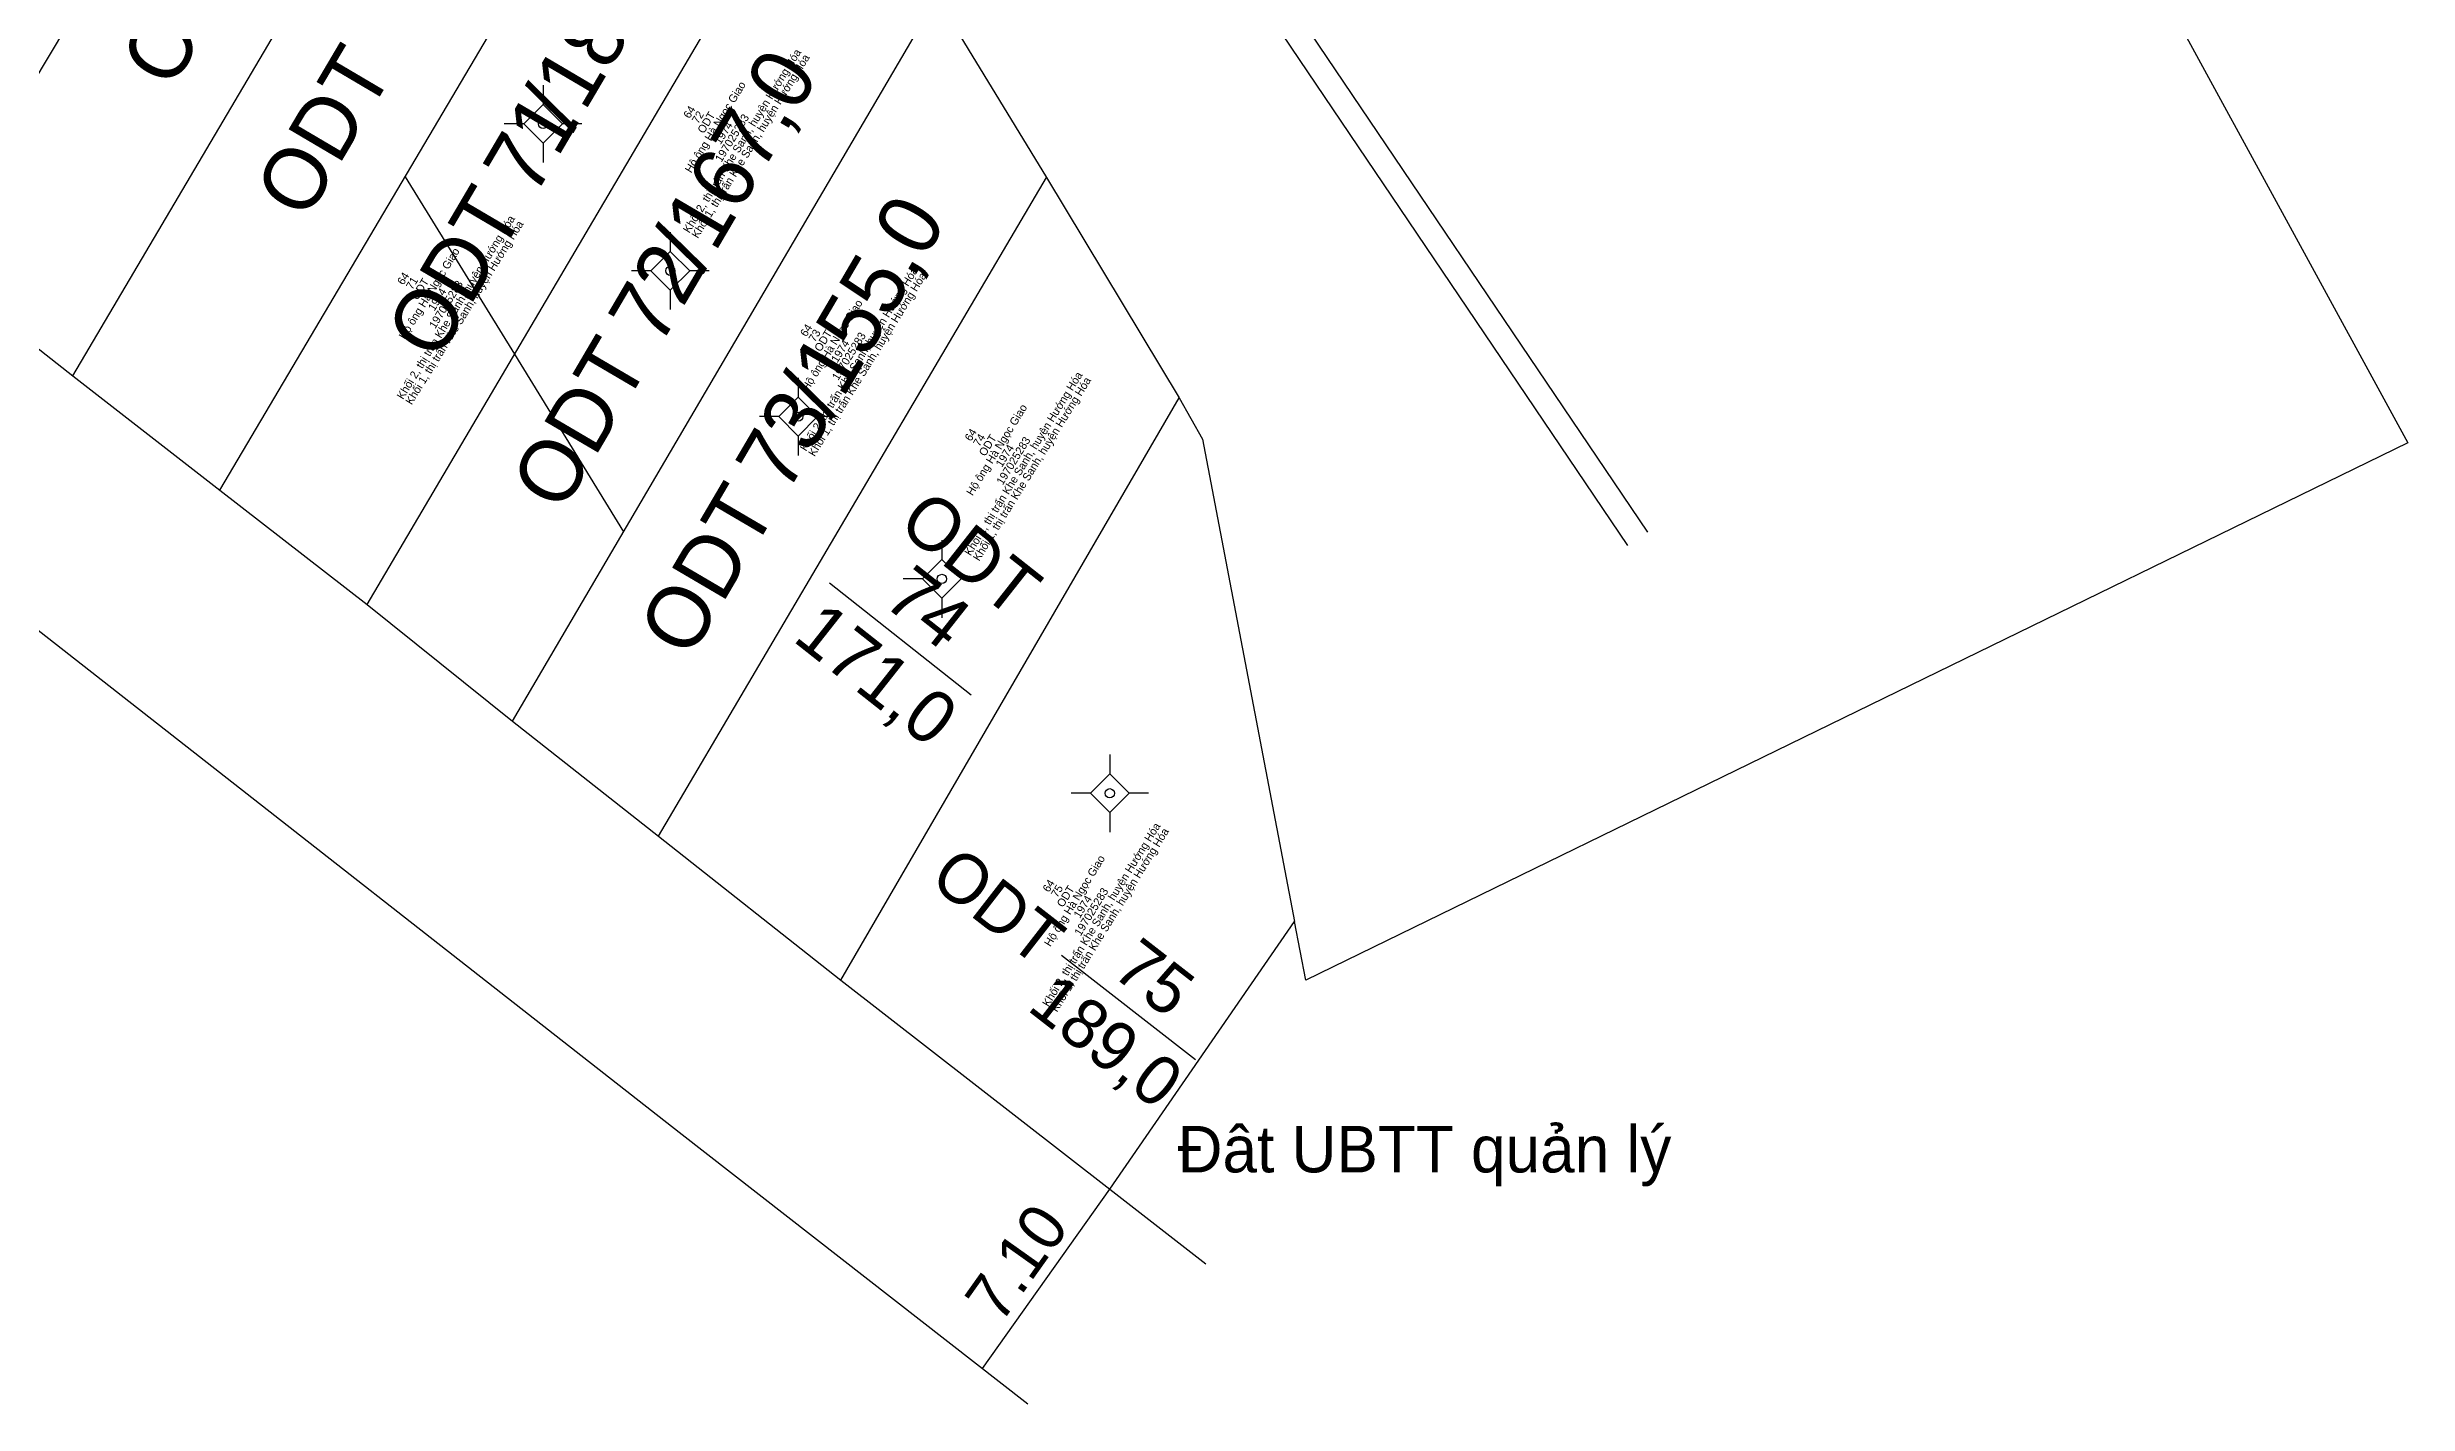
# Model space of a CAD drawing. Extents: x 551290 to 551448, y 1840086 to 1840240.
# Drawn here: x 551371.5 to 551447.7, y 1840085.5 to 1840129.3 of the extents above; entities that cross this region are included whole.
import ezdxf

# ---------------------------------------------------------------- set-up
doc = ezdxf.new("R2010")
doc.units = 0
for name, color, linetype in [('Level 1', 7, 'Continuous'), ('Level 10', 7, 'Continuous'), ('Level 11', 7, 'Continuous'), ('Level 13', 7, 'Continuous'), ('Level 15', 7, 'Continuous'), ('Level 2', 7, 'Continuous'), ('Level 22', 7, 'Continuous'), ('Level 23', 7, 'Continuous'), ('Level 4', 7, 'Continuous')]:
    doc.layers.add(name, color=color, linetype=linetype)

msp = doc.modelspace()

# ---------------------------------------------------------------- linework, layer by layer
at = {"layer": 'Level 1'}
msp.add_lwpolyline([(551383.056, 1840125.147), (551386.592, 1840119.416), (551390.107, 1840113.681)], dxfattribs=at)
at = {"layer": 'Level 10'}
for p, q in [((551367.6, 1840122.42), (551385.57, 1840152.44)), ((551372.33, 1840118.72), (551389.58, 1840147.97)), ((551377.07, 1840115.03), (551393.24, 1840142.36)), ((551381.83, 1840111.33), (551396.74, 1840136.65)), ((551386.52, 1840107.57), (551400.23, 1840130.93)), ((551391.24, 1840103.86), (551403.77, 1840125.12)), ((551397.13, 1840099.21), (551408.05, 1840118.01)), ((551405.81, 1840092.46), (551411.777, 1840101.106))]:
    msp.add_line(p, q, dxfattribs=at)
msp.add_lwpolyline([(551401.7, 1840086.67), (551405.81, 1840092.46), (551405.81, 1840092.46)], dxfattribs=at)
at = {"layer": 'Level 11'}
for p, q in [((551387.51, 1840127.475), (551386.885, 1840126.85)), ((551387.51, 1840128.1), (551387.51, 1840127.475)), ((551388.135, 1840126.85), (551387.51, 1840127.475)), ((551386.885, 1840126.85), (551386.26, 1840126.85)), ((551386.885, 1840126.85), (551387.51, 1840126.225)), ((551387.51, 1840126.225), (551388.135, 1840126.85)), ((551388.76, 1840126.85), (551388.135, 1840126.85)), ((551387.51, 1840126.225), (551387.51, 1840125.6)), ((551391.62, 1840123.36), (551391.62, 1840122.735)), ((551390.995, 1840122.11), (551390.37, 1840122.11)), ((551391.62, 1840122.735), (551390.995, 1840122.11)), ((551390.995, 1840122.11), (551391.62, 1840121.485)), ((551392.245, 1840122.11), (551391.62, 1840122.735)), ((551391.62, 1840121.485), (551392.245, 1840122.11)), ((551392.87, 1840122.11), (551392.245, 1840122.11)), ((551391.62, 1840121.485), (551391.62, 1840120.86)), ((551395.75, 1840118.65), (551395.75, 1840118.025)), ((551395.75, 1840118.025), (551395.125, 1840117.4)), ((551396.375, 1840117.4), (551395.75, 1840118.025)), ((551395.125, 1840117.4), (551394.5, 1840117.4)), ((551395.125, 1840117.4), (551395.75, 1840116.775)), ((551395.75, 1840116.775), (551396.375, 1840117.4)), ((551395.75, 1840116.775), (551395.75, 1840116.15)), ((551397, 1840117.4), (551396.375, 1840117.4)), ((551400.39, 1840113.41), (551400.39, 1840112.785)), ((551400.39, 1840112.785), (551399.765, 1840112.16)), ((551401.015, 1840112.16), (551400.39, 1840112.785)), ((551399.765, 1840112.16), (551399.14, 1840112.16)), ((551399.765, 1840112.16), (551400.39, 1840111.535)), ((551400.39, 1840111.535), (551401.015, 1840112.16)), ((551400.39, 1840111.535), (551400.39, 1840110.91)), ((551401.64, 1840112.16), (551401.015, 1840112.16)), ((551405.81, 1840106.49), (551405.81, 1840105.865)), ((551405.81, 1840105.865), (551405.185, 1840105.24)), ((551406.435, 1840105.24), (551405.81, 1840105.865)), ((551405.185, 1840105.24), (551404.56, 1840105.24)), ((551405.185, 1840105.24), (551405.81, 1840104.615)), ((551405.81, 1840104.615), (551406.435, 1840105.24)), ((551405.81, 1840104.615), (551405.81, 1840103.99)), ((551407.06, 1840105.24), (551406.435, 1840105.24))]:
    msp.add_line(p, q, dxfattribs=at)
for centre in [(551387.51, 1840126.85), (551391.62, 1840122.11), (551395.75, 1840117.4), (551400.39, 1840112.16), (551405.81, 1840105.24)]:
    msp.add_circle(centre, 0.15, dxfattribs=at)
at = {"layer": 'Level 13'}
for p, q in [((551396.76, 1840112.032), (551401.334, 1840108.421)), ((551404.246, 1840100.01), (551408.576, 1840096.643))]:
    msp.add_line(p, q, dxfattribs=at)
at = {"layer": 'Level 22'}
for points in [[(551423.184, 1840113.671), (551407.379, 1840137.068), (551397.22, 1840149.211), (551391.792, 1840156.307), (551381.571, 1840166.979), (551373.092, 1840175.237), (551365.532, 1840181.31), (551355.75, 1840189.167), (551342.93, 1840197.589), (551327.363, 1840206.959), (551314.56, 1840213.103)], [(551422.54, 1840113.236), (551406.757, 1840136.6), (551396.613, 1840148.725), (551391.201, 1840155.801), (551381.019, 1840166.432), (551372.576, 1840174.655), (551355.292, 1840188.538), (551342.516, 1840196.931), (551326.993, 1840206.274), (551314.224, 1840212.402)]]:
    msp.add_lwpolyline(points, dxfattribs=at)
at = {"layer": 'Level 23'}
for p, q in [((551400.23, 1840130.93), (551403.77, 1840125.12)), ((551403.77, 1840125.12), (551408.05, 1840118.01)), ((551367.6, 1840122.42), (551372.33, 1840118.72)), ((551372.33, 1840118.72), (551377.07, 1840115.03)), ((551377.07, 1840115.03), (551381.83, 1840111.33)), ((551381.83, 1840111.33), (551386.52, 1840107.57)), ((551386.52, 1840107.57), (551391.24, 1840103.86)), ((551391.24, 1840103.86), (551397.13, 1840099.21)), ((551397.13, 1840099.21), (551405.81, 1840092.46)), ((551405.81, 1840092.46), (551408.91, 1840090.05))]:
    msp.add_line(p, q, dxfattribs=at)
for points in [[(551292.401, 1840170.721), (551352.48, 1840125.16), (551391.91, 1840094.3), (551403.16, 1840085.53)], [(551430.45, 1840147.62), (551432.59, 1840144.3), (551447.72, 1840116.55), (551412.14, 1840099.21), (551411.777, 1840101.106)], [(551408.05, 1840118.01), (551408.8, 1840116.67), (551411.777, 1840101.106)]]:
    msp.add_lwpolyline(points, dxfattribs=at)

# ---------------------------------------------------------------- texts
at = {"layer": 'Level 1'}
msp.add_text('Đât UBTT quản lý', height=1.5, dxfattribs=at).set_placement((551408, 1840093))
msp.add_text('7.10', height=1.5, rotation=54.63117, dxfattribs=at).set_placement((551402.28, 1840088.07))
at = {"layer": 'Level 13'}
for s, height, rotation, p in [('/', 2, 59.50776, (551388.468, 1840126.567)), ('71', 2, 59.50776, (551387.219, 1840124.446)), ('/', 2, 59.5913, (551392.675, 1840122.015)), ('72', 2, 59.5913, (551391.263, 1840119.61)), ('/', 2, 59.5913, (551396.803, 1840117.307)), ('73', 2, 59.5913, (551395.373, 1840114.871)), ('74', 1.7, 321.70984, (551398.433, 1840111.361)), ('75', 1.6, 322.13146, (551405.821, 1840099.394))]:
    msp.add_text(s, height=height, rotation=rotation, dxfattribs=at).set_placement(p)
at = {"layer": 'Level 15'}
for s, p in [('Khối 2, thị trấn Khe Sanh, huyện Hướng Hóa', (551392.233, 1840123.306)), ('Khối 1, thị trấn Khe Sanh, huyện Hướng Hóa', (551392.507, 1840123.136)), ('Hộ ông Hà Ngọc Giao', (551392.293, 1840125.246)), ('64', (551392.241, 1840127.004)), ('72', (551392.517, 1840126.835)), ('ODT', (551392.7, 1840126.518)), ('1974', (551393.241, 1840126.164)), ('197025283', (551393.268, 1840125.594)), ('Khối 2, thị trấn Khe Sanh, huyện Hướng Hóa', (551382.993, 1840117.932)), ('Khối 1, thị trấn Khe Sanh, huyện Hướng Hóa', (551383.268, 1840117.762)), ('Hộ ông Hà Ngọc Giao', (551383.054, 1840119.872)), ('Khối 2, thị trấn Khe Sanh, huyện Hướng Hóa', (551396.004, 1840116.261)), ('64', (551383.002, 1840121.63)), ('71', (551383.288, 1840121.479)), ('ODT', (551383.46, 1840121.144)), ('1974', (551384.002, 1840120.79)), ('197025283', (551384.028, 1840120.22)), ('Khối 1, thị trấn Khe Sanh, huyện Hướng Hóa', (551396.278, 1840116.091)), ('Hộ ông Hà Ngọc Giao', (551396.064, 1840118.201)), ('64', (551396.012, 1840119.959)), ('73', (551396.286, 1840119.789)), ('ODT', (551396.471, 1840119.473)), ('1974', (551397.012, 1840119.12)), ('197025283', (551397.039, 1840118.549)), ('Khối 2, thị trấn Khe Sanh, huyện Hướng Hóa', (551401.317, 1840112.886)), ('Khối 1, thị trấn Khe Sanh, huyện Hướng Hóa', (551401.592, 1840112.716)), ('Hộ ông Hà Ngọc Giao', (551401.378, 1840114.826)), ('64', (551401.326, 1840116.584)), ('74', (551401.6, 1840116.414)), ('ODT', (551401.784, 1840116.098)), ('1974', (551402.326, 1840115.745)), ('197025283', (551402.352, 1840115.174)), ('Khối 2, thị trấn Khe Sanh, huyện Hướng Hóa', (551403.833, 1840098.325)), ('Khối 1, thị trấn Khe Sanh, huyện Hướng Hóa', (551404.107, 1840098.156)), ('Hộ ông Hà Ngọc Giao', (551403.893, 1840100.266)), ('64', (551403.841, 1840102.024)), ('75', (551404.115, 1840101.853)), ('ODT', (551404.3, 1840101.537)), ('1974', (551404.841, 1840101.184)), ('197025283', (551404.868, 1840100.613))]:
    msp.add_text(s, height=0.2584, rotation=58.26445, dxfattribs=at).set_placement(p)
at = {"layer": 'Level 2'}
for s, height, rotation, p in [('ODT ', 2, 59.47029, (551375.508, 1840127.918)), ('ODT ', 2, 59.47029, (551379.851, 1840123.683)), ('ODT ', 2, 59.50776, (551384.089, 1840119.131)), ('ODT ', 2, 59.5913, (551388.121, 1840114.257)), ('ODT ', 2, 59.5913, (551392.239, 1840109.531)), ('ODT', 1.7, 321.70984, (551398.912, 1840113.798)), ('ODT', 1.6, 322.13146, (551399.931, 1840102.353))]:
    msp.add_text(s, height=height, rotation=rotation, dxfattribs=at).set_placement(p)
at = {"layer": 'Level 4'}
for s, height, rotation, p in [('182,0', 2, 59.50776, (551388.851, 1840127.218)), ('167,0', 2, 59.5913, (551393.057, 1840122.666)), ('155,0', 2, 59.5913, (551397.185, 1840117.958)), ('171,0', 1.7, 321.70984, (551395.529, 1840110.188)), ('189,0', 1.6, 322.13146, (551403.1, 1840098.267))]:
    msp.add_text(s, height=height, rotation=rotation, dxfattribs=at).set_placement(p)

doc.saveas('drawing.dxf')
